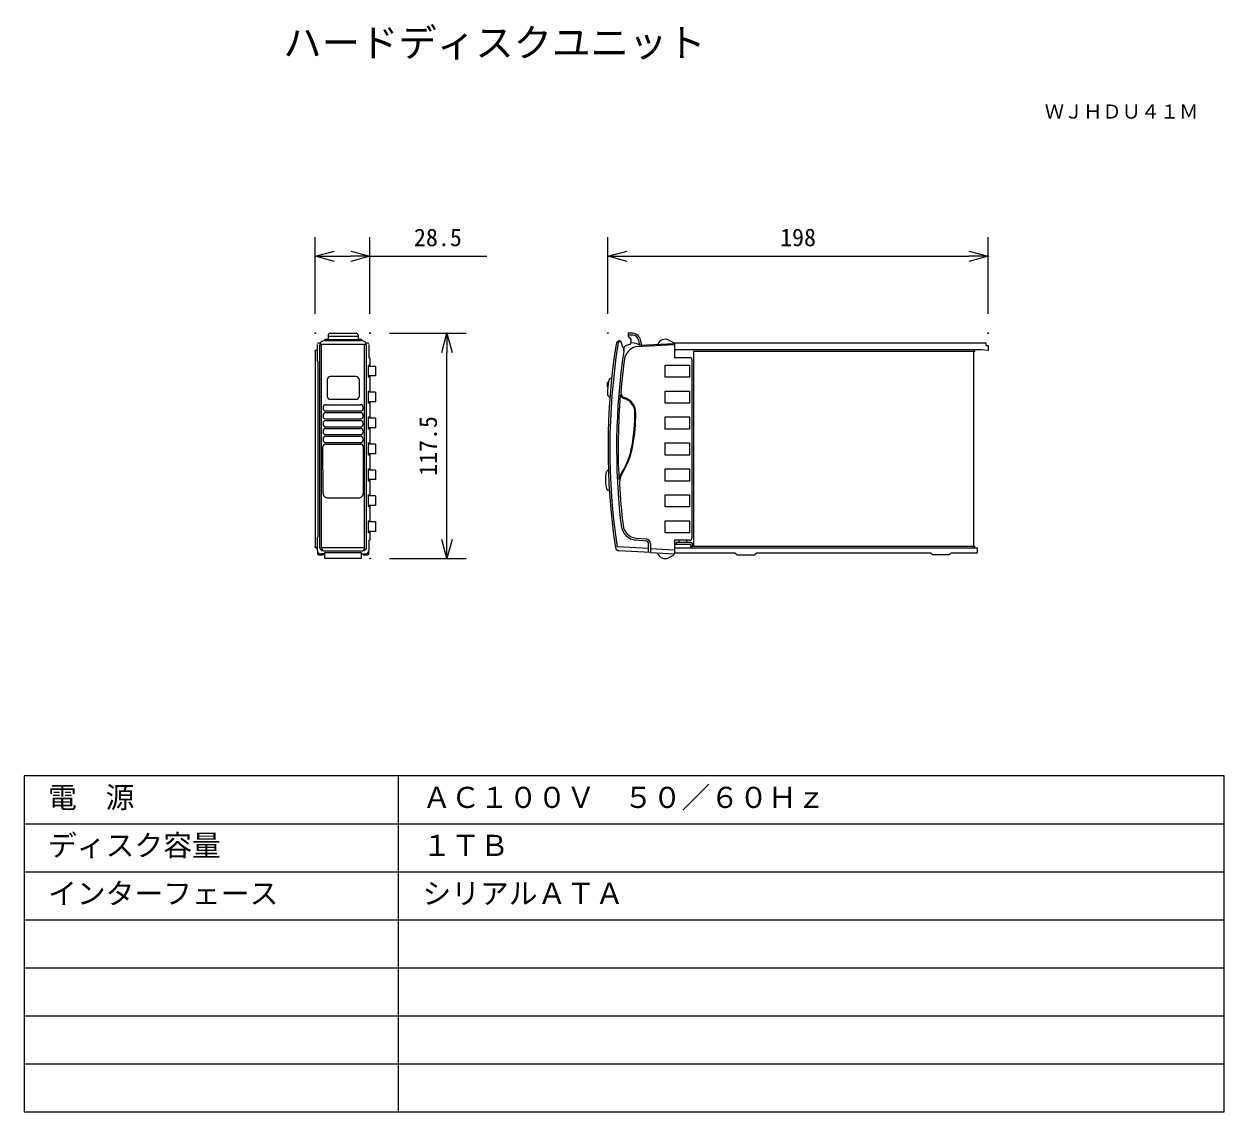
# Model space of a CAD drawing. Units: millimetres, scale not verified. Extents: x -63 to 62, y -56 to 57.
import ezdxf
from ezdxf.enums import TextEntityAlignment as Align

# ---------------------------------------------------------------- set-up
doc = ezdxf.new("R2010")
doc.units = ezdxf.units.MM
doc.header["$LTSCALE"] = 0.125
doc.header["$PDMODE"] = 32
doc.header["$PDSIZE"] = 0.0625
for name, color, linetype, lineweight in [('0-0_0', 7, 'Continuous', 18), ('0-2_WAKU', 1, 'Continuous', 18), ('0-4_GAIKEI', 1, 'Continuous', 18), ('0-5_SUNPO', 7, 'Continuous', 18)]:
    doc.layers.add(name, color=color, linetype=linetype, lineweight=lineweight)
for name, color, linetype in [('0-1_DEFPOINTS', 7, 'Continuous'), ('0-3_MOJI1', 7, 'Continuous'), ('0-6_TOUROKU', 7, 'Continuous')]:
    doc.layers.add(name, color=color, linetype=linetype)
doc.styles.add('ＭＳ ゴシック', font='')
doc.styles.get('ＭＳ ゴシック').set_extended_font_data('MS Gothic')

# ---------------------------------------------------------------- blocks, each defined once
blk = doc.blocks.new('_OPEN30')
at = {"layer": '0-0_0'}
blk.add_line((0, 0), (-1, 0), dxfattribs=at)
blk.add_lwpolyline([(-1, 0.26795), (0, 0), (-1, -0.26795)], dxfattribs=at)
blk = doc.blocks.new('D6')
at = {"layer": '0-1_DEFPOINTS'}
for p in [(44.1867, 31.1691), (4.5867, 23.179), (44.1867, 23.179)]:
    blk.add_point(p, dxfattribs=at)
at = {"layer": '0-5_SUNPO'}
for p, q in [((4.5867, 25.179), (4.5867, 33.1691)), ((44.1867, 25.179), (44.1867, 33.1691)), ((6.5867, 31.1691), (42.1867, 31.1691))]:
    blk.add_line(p, q, dxfattribs=at)
at = {"layer": '0-5_SUNPO', "xscale": 2, "yscale": 2, "rotation": 180}
blk.add_blockref('_OPEN30', (4.5867, 31.1691), dxfattribs=at)
at = {"layer": '0-5_SUNPO', "xscale": 2, "yscale": 2}
blk.add_blockref('_OPEN30', (44.1867, 31.1691), dxfattribs=at)
at = {"layer": '0-5_SUNPO', "style": 'ＭＳ ゴシック'}
blk.add_text('198', height=1.833, dxfattribs=at).set_placement((22.5117, 31.6691), align=Align.BOTTOM_LEFT)
blk = doc.blocks.new('D5')
at = {"layer": '0-1_DEFPOINTS'}
for p in [(-20.1851, 23.1491), (-12.1851, 23.1491), (-20.1851, -0.3109)]:
    blk.add_point(p, dxfattribs=at)
at = {"layer": '0-5_SUNPO'}
for p, q in [((-18.1851, 23.1491), (-10.1851, 23.1491)), ((-12.1851, 1.6891), (-12.1851, 21.1491)), ((-18.1851, -0.3109), (-10.1851, -0.3109))]:
    blk.add_line(p, q, dxfattribs=at)
at = {"layer": '0-5_SUNPO', "xscale": 2, "yscale": 2}
for p, rotation in [((-12.1851, 23.1491), 90), ((-12.1851, -0.3109), 270)]:
    blk.add_blockref('_OPEN30', p, dxfattribs=dict(at, rotation=rotation))
at = {"layer": '0-5_SUNPO', "style": 'ＭＳ ゴシック'}
blk.add_text('117.5', height=1.833, rotation=90, dxfattribs=at).set_placement((-12.6851, 8.2941), align=Align.BOTTOM_LEFT)
blk = doc.blocks.new('D4')
at = {"layer": '0-1_DEFPOINTS'}
for p in [(-20.2088, 31.1691), (-25.9031, 23.179), (-20.2088, 23.179)]:
    blk.add_point(p, dxfattribs=at)
at = {"layer": '0-5_SUNPO'}
for p, q in [((-25.9031, 25.179), (-25.9031, 33.1691)), ((-20.2088, 25.179), (-20.2088, 33.1691)), ((-23.9031, 31.1691), (-22.2088, 31.1691)), ((-20.2088, 31.1691), (-8.0421, 31.1691))]:
    blk.add_line(p, q, dxfattribs=at)
at = {"layer": '0-5_SUNPO', "xscale": 2, "yscale": 2, "rotation": 180}
blk.add_blockref('_OPEN30', (-25.9031, 31.1691), dxfattribs=at)
at = {"layer": '0-5_SUNPO', "xscale": 2, "yscale": 2}
blk.add_blockref('_OPEN30', (-20.2088, 31.1691), dxfattribs=at)
at = {"layer": '0-5_SUNPO', "style": 'ＭＳ ゴシック'}
blk.add_text('28.5', height=1.833, dxfattribs=at).set_placement((-15.6255, 31.6691), align=Align.BOTTOM_LEFT)

msp = doc.modelspace()

# ---------------------------------------------------------------- linework, layer by layer
at = {"layer": '0-2_WAKU', "color": 4}
for p, q in [((-62.5003, -21.476), (-62.5003, -56.476)), ((62.4997, -21.476), (-62.5003, -21.476)), ((-23.5003, -56.476), (-23.5003, -21.476)), ((62.4997, -56.476), (62.4997, -21.476)), ((-62.5003, -56.476), (62.4997, -56.476))]:
    msp.add_line(p, q, dxfattribs=at)
at = {"layer": '0-2_WAKU'}
for p, q in [((-62.5003, -26.476), (62.4997, -26.476)), ((-62.5003, -31.476), (62.4997, -31.476)), ((-62.5003, -36.476), (62.4997, -36.476)), ((-62.5003, -41.476), (62.4997, -41.476)), ((-62.5003, -46.476), (62.4997, -46.476)), ((-62.5003, -51.476), (62.4997, -51.476))]:
    msp.add_line(p, q, dxfattribs=at)
at = {"layer": '0-4_GAIKEI', "color": 7}
for p, q in [((-27.2016, 23.8069), (-31.3127, 23.8069)), ((-31.1572, 23.9869), (-30.8172, 23.9869)), ((-31.1572, 23.9868), (-31.1572, 23.8069)), ((-30.8172, 24.4069), (-30.8172, 23.8069)), ((-30.6172, 24.6069), (-27.8972, 24.6069)), ((-27.6972, 24.4069), (-27.6972, 23.8069)), ((-27.6972, 23.9869), (-27.3572, 23.9869)), ((-27.3572, 23.9868), (-27.3572, 23.8069)), ((-0.3673, 23.8069), (-0.4321, 23.8069)), ((-0.3673, 23.8069), (-0.1479, 23.204)), ((0.9327, 24.6069), (0.4327, 24.6069)), ((0.4327, 24.6069), (0.4327, 24.3069)), ((0.9196, 24.4069), (0.4327, 24.4069)), ((0.4327, 24.3069), (0.7186, 23.9661)), ((0.7327, 23.6358), (0.7327, 23.9276)), ((1.662, 23.3577), (1.499, 23.9629)), ((1.8662, 23.3684), (1.6921, 24.0149)), ((5.1865, 23.6135), (4.6416, 23.8968)), ((-32.1572, 22.7318), (-32.1572, 22.8319)), ((-32.1572, 22.7269), (-32.1572, 2.4069)), ((-31.9972, 22.8869), (-31.9572, 22.8869)), ((-31.9572, 23.4471), (-31.9572, 21.7469)), ((-31.657, 23.5869), (-31.8372, 23.5869)), ((-26.6775, 23.5869), (-26.8573, 23.5869)), ((-26.5572, 22.0669), (-26.5572, 23.4471)), ((0.8327, 23.6069), (0.7306, 23.6069)), ((1.6323, 23.3561), (5.2727, 23.5469)), ((1.8029, 23.3651), (1.8628, 23.3812)), ((5.2027, 23.5433), (5.2027, 23.5869)), ((5.2727, 23.6069), (37.6327, 23.6069)), ((5.2727, 23.5506), (5.2727, 23.6069)), ((36.4527, 2.4069), (36.4527, 22.7269)), ((36.5327, 22.7269), (36.4527, 22.7269)), ((36.5327, 22.7269), (36.5327, 22.8869)), ((37.0578, 22.8869), (36.5327, 22.8869)), ((37.9327, 22.8269), (37.2074, 22.8813)), ((37.7327, 23.3319), (37.7327, 23.5069)), ((37.7327, 23.3319), (37.9327, 23.3469)), ((37.9327, 23.3469), (37.9327, 22.8269)), ((-31.9572, 21.7469), (-31.8943, 21.684)), ((-31.8943, 21.684), (-31.8943, 3.4098)), ((-26.4628, 22.0669), (-26.5572, 22.0669)), ((-26.4628, 22.0669), (-26.4628, 21.1669)), ((-25.8972, 21.1669), (-26.6083, 21.1669)), ((-25.8972, 20.1669), (-26.6083, 20.1669)), ((-26.4628, 20.1669), (-26.4628, 18.4669)), ((-25.8972, 21.1669), (-25.8972, 20.1669)), ((-25.8972, 18.4669), (-26.6083, 18.4669)), ((-25.8972, 18.4669), (-25.8972, 17.4669)), ((-25.8972, 17.4669), (-26.6083, 17.4669)), ((-26.4628, 17.4669), (-26.4628, 15.7669)), ((-25.8972, 15.7669), (-26.6083, 15.7669)), ((-25.8972, 15.7669), (-25.8972, 14.7669)), ((-25.8972, 14.7669), (-26.6083, 14.7669)), ((-26.4628, 14.7669), (-26.4628, 13.0669)), ((-25.8972, 13.0669), (-26.6083, 13.0669)), ((-25.8972, 13.0669), (-25.8972, 12.0669)), ((-25.8972, 12.0669), (-26.6083, 12.0669)), ((-26.4628, 12.0669), (-26.4628, 10.3669)), ((-26.6083, 10.492), (-26.4628, 10.492)), ((-25.8972, 10.3669), (-26.6083, 10.3669)), ((-25.8972, 10.3669), (-25.8972, 9.3669)), ((-25.8972, 9.3669), (-26.6083, 9.3669)), ((-26.4628, 9.2219), (-26.6083, 9.2219)), ((-26.4628, 9.3669), (-26.4628, 7.6669)), ((-25.8972, 7.6669), (-26.6083, 7.6669)), ((-25.8972, 7.6669), (-25.8972, 6.6669)), ((-25.8972, 6.6669), (-26.6083, 6.6669)), ((-26.4628, 6.6669), (-26.4628, 4.9669)), ((-25.8972, 4.9669), (-26.6083, 4.9669)), ((-25.8972, 3.9669), (-26.6083, 3.9669)), ((-26.4628, 3.9669), (-26.4628, 3.0669)), ((-25.8972, 4.9669), (-25.8972, 3.9669)), ((-31.9572, 3.3469), (-31.8943, 3.4098)), ((-31.9572, 3.3469), (-31.9572, 2.0301)), ((-26.5572, 2.0301), (-26.5572, 3.0669)), ((-26.4628, 3.0669), (-26.5572, 3.0669)), ((-32.1572, 2.3019), (-32.1572, 2.4021)), ((-32.1176, 2.3019), (-32.1572, 2.3019)), ((-31.9972, 2.2469), (-31.9572, 2.2469)), ((-31.9372, 1.9111), (-31.9372, 1.6469)), ((-31.8372, 1.5469), (-31.3372, 1.5469)), ((-31.1572, 1.6507), (-31.5777, 1.6507)), ((-31.3372, 1.6507), (-31.3372, 1.5469)), ((-31.1572, 1.147), (-31.1572, 1.7924)), ((-31.1572, 1.7924), (-27.3572, 1.7924)), ((-27.3572, 1.147), (-27.3572, 1.7924)), ((-27.3572, 1.6507), (-26.9366, 1.6507)), ((-27.1772, 1.6507), (-27.1772, 1.5469)), ((-27.1772, 1.5469), (-26.6772, 1.5469)), ((-26.5772, 1.6469), (-26.5772, 1.911)), ((2.7674, 1.782), (-0.5214, 1.9543)), ((2.7674, 1.782), (5.2727, 1.6507)), ((5.1865, 1.5203), (4.6416, 1.2371)), ((5.2027, 1.6543), (5.2027, 1.5469)), ((11.5327, 1.7069), (5.2727, 1.7069)), ((11.7053, 1.5688), (11.5327, 1.7069)), ((11.7678, 1.5469), (13.5976, 1.5469)), ((13.8327, 1.7069), (13.6601, 1.5688)), ((31.9127, 1.7069), (13.8327, 1.7069)), ((32.0889, 1.6012), (31.9127, 1.7069)), ((32.1404, 1.5869), (33.885, 1.5869)), ((34.1127, 1.7069), (33.9364, 1.6012)), ((36.7327, 1.7069), (34.1127, 1.7069)), ((36.5327, 2.2469), (36.5327, 2.4069)), ((36.8327, 1.8069), (36.8327, 2.2469)), ((-27.3572, 1.1469), (-31.1572, 1.1469))]:
    msp.add_line(p, q, dxfattribs=at)
at = {"layer": '0-4_GAIKEI'}
for p, q in [((-30.8172, 24.3069), (-27.6972, 24.3069)), ((-30.8172, 23.9661), (-27.6972, 23.9661)), ((-31.6874, 2.2848), (-31.6987, 23.4069)), ((-31.6912, 23.4687), (-26.8231, 23.4687)), ((-31.4953, 2.2946), (-31.4968, 23.4687)), ((-27.019, 2.2946), (-27.0175, 23.4687)), ((-26.8269, 2.2848), (-26.8156, 23.4069)), ((-0.0326, 23.1405), (-0.0336, 22.75)), ((-0.0326, 22.7646), (-0.0326, 23.1405)), ((1.2943, 23.2386), (5.2727, 23.4471)), ((5.2727, 23.5469), (5.2727, 22.0669)), ((36.5327, 22.8869), (5.2727, 22.8869)), ((36.4527, 22.7269), (7.2327, 22.7269)), ((7.2327, 22.7269), (7.2327, 2.4069)), ((-26.6083, 21.292), (-26.4628, 21.292)), ((-26.6083, 20.0219), (-26.6083, 21.292)), ((4.2978, 21.292), (6.8079, 21.292)), ((4.2978, 20.0219), (4.2978, 21.292)), ((6.8727, 22.0669), (5.2727, 22.0669)), ((6.8079, 21.292), (6.8079, 20.0219)), ((7.0727, 21.8669), (7.0727, 3.2669)), ((-27.9122, 20.1064), (-30.6022, 20.1064)), ((-26.4628, 20.0219), (-26.6083, 20.0219)), ((6.8079, 20.0219), (4.2978, 20.0219)), ((-30.9272, 19.7814), (-30.9272, 18.0322)), ((-27.5872, 19.7814), (-27.5872, 18.0322)), ((-1.7273, 19.5069), (-1.6328, 19.5069)), ((-1.7273, 19.0069), (-1.7273, 19.5069)), ((-1.7273, 19.0069), (-1.6799, 19.0069)), ((-27.9122, 17.7072), (-30.6022, 17.7072)), ((-26.6083, 18.592), (-26.4628, 18.592)), ((-26.6083, 17.3219), (-26.6083, 18.592)), ((4.2978, 18.592), (6.8079, 18.592)), ((4.2978, 17.3219), (4.2978, 18.592)), ((6.8079, 18.592), (6.8079, 17.3219)), ((-31.3455, 16.8752), (-31.3455, 16.7726)), ((-31.0955, 16.5226), (-27.4188, 16.5226)), ((-31.055, 17.1655), (-27.4594, 17.1655)), ((-31.055, 16.3437), (-27.4594, 16.3437)), ((-27.1688, 16.8752), (-27.1688, 16.7726)), ((-26.4628, 17.3219), (-26.6083, 17.3219)), ((6.8079, 17.3219), (4.2978, 17.3219)), ((-31.3455, 16.0535), (-31.3455, 15.9509)), ((-31.3455, 15.2319), (-31.3455, 15.1293)), ((-31.0955, 15.7009), (-27.4188, 15.7009)), ((-31.055, 15.5221), (-27.4594, 15.5221)), ((-27.1688, 16.0535), (-27.1688, 15.9509)), ((-27.1688, 15.2319), (-27.1688, 15.1293)), ((-26.6083, 14.6219), (-26.6083, 15.892)), ((-26.6083, 15.892), (-26.4628, 15.892)), ((4.2978, 15.892), (6.8079, 15.892)), ((4.2978, 14.6219), (4.2978, 15.892)), ((6.8079, 15.892), (6.8079, 14.6219)), ((-31.3455, 14.4104), (-31.3455, 14.3079)), ((-31.0955, 14.8793), (-27.4188, 14.8793)), ((-31.0955, 14.0578), (-27.4188, 14.0578)), ((-31.055, 14.7007), (-27.4594, 14.7007)), ((-31.055, 13.8794), (-27.4594, 13.8794)), ((-27.1688, 14.4104), (-27.1688, 14.3079)), ((-26.4628, 14.6219), (-26.6083, 14.6219)), ((6.8079, 14.6219), (4.2978, 14.6219)), ((-31.3537, 7.9402), (-31.355, 12.777)), ((-31.3455, 13.5892), (-31.3455, 13.4866)), ((-31.0955, 13.2366), (-27.4188, 13.2366)), ((-31.0545, 13.0772), (-27.4598, 13.0772)), ((-27.1688, 13.5892), (-27.1688, 13.4866)), ((-27.1594, 12.777), (-27.1607, 7.9402)), ((-26.6083, 11.9219), (-26.6083, 13.192)), ((-26.6083, 13.192), (-26.4628, 13.192)), ((4.2978, 13.192), (6.8079, 13.192)), ((4.2978, 11.9219), (4.2978, 13.192)), ((6.8079, 13.192), (6.8079, 11.9219)), ((-26.4628, 11.9219), (-26.6083, 11.9219)), ((6.8079, 11.9219), (4.2978, 11.9219)), ((-26.6083, 9.2219), (-26.6083, 10.492)), ((-1.6267, 10.4128), (-1.7991, 10.2404)), ((4.2978, 10.492), (6.8079, 10.492)), ((4.2978, 9.2219), (4.2978, 10.492)), ((6.8079, 10.492), (6.8079, 9.2219)), ((6.8079, 9.2219), (4.2978, 9.2219)), ((-26.6083, 6.5219), (-26.6083, 7.792)), ((-26.6083, 7.792), (-26.4628, 7.792)), ((-1.6236, 8.2559), (-1.5257, 8.2525)), ((4.2978, 7.792), (6.8079, 7.792)), ((4.2978, 6.5219), (4.2978, 7.792)), ((6.8079, 7.792), (6.8079, 6.5219)), ((-30.8696, 7.4604), (-27.6447, 7.4604)), ((-26.4628, 6.5219), (-26.6083, 6.5219)), ((6.8079, 6.5219), (4.2978, 6.5219)), ((-26.6083, 3.8219), (-26.6083, 5.092)), ((-26.6083, 5.092), (-26.4628, 5.092)), ((4.2978, 5.092), (6.8079, 5.092)), ((4.2978, 3.8219), (4.2978, 5.092)), ((6.8079, 5.092), (6.8079, 3.8219)), ((-26.4628, 3.8219), (-26.6083, 3.8219)), ((6.8079, 3.8219), (4.2978, 3.8219)), ((2.2936, 2.9792), (1.2416, 3.0713)), ((1.258, 3.2906), (2.311, 3.1985)), ((2.5674, 1.7924), (2.5674, 2.6804)), ((2.7674, 2.7004), (2.7674, 1.782)), ((6.8727, 3.0669), (5.2727, 3.0669)), ((5.2727, 3.0669), (5.2727, 1.6507)), ((5.2727, 2.6469), (6.9727, 2.6469)), ((6.9727, 2.8069), (5.4327, 2.8069)), ((5.4327, 2.8069), (5.4327, 2.6469)), ((5.7327, 2.8069), (5.7327, 3.0469)), ((6.5327, 2.8069), (6.5327, 3.0469)), ((6.9727, 2.4069), (6.9727, 2.6469)), ((7.1327, 2.4069), (7.1327, 2.6469)), ((-31.4953, 2.2946), (-27.019, 2.2946)), ((-31.3057, 1.9543), (-27.2086, 1.9543)), ((2.5361, 2.1919), (-0.7147, 2.3639)), ((5.2727, 2.0301), (2.7674, 2.1614)), ((36.8327, 2.2469), (5.2727, 2.2469)), ((36.5327, 2.4069), (7.1327, 2.4069))]:
    msp.add_line(p, q, dxfattribs=at)
at = {"layer": '0-4_GAIKEI', "color": 7}
for centre, radius, start, end in [((-31.2779, 23.3871), 0.4212, 94.73487, 177.30426), ((-30.6172, 24.4069), 0.2, 90, 180), ((-27.8972, 24.4069), 0.2, 0, 90), ((-27.2364, 23.3871), 0.4212, 2.69574, 85.26513), ((-0.4321, 23.4069), 0.4, 90, 171.11487), ((0.6727, 23.9276), 0.06, 0, 40), ((0.9196, 23.8069), 0.8, 15.07205, 90), ((0.9196, 23.8069), 0.6, 15.07205, 90), ((4.2727, 23.1869), 0.8, 62.53529, 160.27132), ((-31.9972, 22.7269), 0.16, 90, 180), ((-31.8372, 23.4869), 0.1, 90, 167.02977), ((-26.6772, 23.4869), 0.1, 12.69134, 90), ((68.3327, 12.6569), 70, 171.11487, 188.513), ((-0.0539, 23.2382), 0.1, 200, 310.68528), ((0.8327, 22.2069), 1.26, 101.85757, 130.68528), ((0.5327, 23.6358), 0.2, 281.85757, 0), ((0.8327, 22.2069), 1.4, 55.17162, 90), ((5.1727, 23.5869), 0.03, 0, 62.53529), ((37.0578, 20.8869), 2, 85.71085, 90), ((37.6327, 23.5069), 0.1, 0, 90), ((-31.9972, 2.4069), 0.16, 180, 270), ((-31.5779, 2.0299), 0.3793, 179.96857, 270.03143), ((-31.8372, 1.6469), 0.1, 180, 270), ((-26.9364, 2.0299), 0.3793, 269.96857, 0.03143), ((-26.6772, 1.6469), 0.1, 270, 0), ((-0.5005, 2.3538), 0.4, 188.513, 267), ((4.2727, 1.9469), 0.8, 194.81302, 297.46471), ((5.1727, 1.5469), 0.03, 297.46471, 0), ((11.7678, 1.6469), 0.1, 231.34019, 270), ((13.5976, 1.6469), 0.1, 270, 308.65981), ((32.1404, 1.6869), 0.1, 239.03624, 270), ((33.885, 1.6869), 0.1, 270, 300.96376), ((36.7327, 1.8069), 0.1, 270, 0)]:
    msp.add_arc(centre, radius, start, end, dxfattribs=at)
at = {"layer": '0-4_GAIKEI'}
for centre, radius, start, end in [((-0.4089, 23.6257), 0.1827, 97.28714, 157.32518), ((68.3327, 12.6569), 69.8096, 171.14571, 188.513), ((68.5275, 12.6569), 69.3, 171.62547, 186.7044), ((0.0125, 23.406), 0.6575, 153.81125, 180.33045), ((1.7916, 21.4571), 1.8496, 105.5972, 157.03967), ((68.3274, 12.6569), 68.8999, 172.05655, 175.19355), ((6.8727, 21.8669), 0.2, 0, 90), ((-30.6022, 19.7814), 0.325, 90, 180), ((-27.9122, 19.7814), 0.325, 0, 90), ((68.3327, 12.6569), 70.3, 174.33721, 175.32762), ((-1.2262, 19.5542), 0.4, 97.25002, 174.33721), ((-30.6022, 18.0322), 0.325, 180, 270), ((-27.9122, 18.0322), 0.325, 270, 0), ((-1.335, 18.3508), 0.4, 175.32762, 252.27082), ((67.3601, 12.638), 67.9699, 175.33419, 182.74885), ((0.168, 18.3882), 0.5952, 201.81695, 255.08366), ((0.168, 18.3882), 0.5, 175.19425, 255.08366), ((-0.3726, 16.3588), 1.5049, 37.54304, 75.08319), ((-0.3726, 16.3588), 1.6001, 37.54304, 75.08319), ((-31.0552, 16.8751), 0.2904, 89.96059, 179.97889), ((-31.0552, 16.0534), 0.2904, 89.96059, 179.97889), ((-31.0956, 16.7725), 0.2499, 179.97901, 270.0226), ((-27.4592, 16.8751), 0.2904, 0.02111, 90.03941), ((-27.4592, 16.0534), 0.2904, 0.02111, 90.03941), ((-27.4187, 16.7725), 0.2499, 269.9774, 0.02099), ((-0.3727, 16.3588), 1.505, 0.00245, 37.54003), ((-18.8739, 16.359), 20.0062, 350.14227, 359.99966), ((-0.3727, 16.3588), 1.6002, 0.00245, 37.54003), ((-18.8739, 16.359), 20.1014, 350.14227, 359.99966), ((-31.0552, 15.2318), 0.2904, 89.96059, 179.97889), ((-31.0956, 15.9508), 0.2499, 179.97901, 270.0226), ((-31.0956, 15.1292), 0.2499, 179.97901, 270.0226), ((-27.4592, 15.2318), 0.2904, 0.02111, 90.03941), ((-27.4187, 15.9508), 0.2499, 269.9774, 0.02099), ((-27.4187, 15.1292), 0.2499, 269.9774, 0.02099), ((-31.0552, 14.4103), 0.2904, 89.96059, 179.97889), ((-31.0552, 13.5891), 0.2904, 89.96059, 179.97889), ((-31.0956, 14.3078), 0.2499, 179.97901, 270.0226), ((-27.4592, 14.4103), 0.2904, 0.02111, 90.03941), ((-27.4592, 13.5891), 0.2904, 0.02111, 90.03941), ((-27.4187, 14.3078), 0.2499, 269.9774, 0.02099), ((-31.0548, 12.777), 0.3002, 89.94882, 179.98954), ((-31.0956, 13.4865), 0.2499, 179.97901, 270.0226), ((-27.4596, 12.777), 0.3002, 0.01046, 90.05118), ((-27.4187, 13.4865), 0.2499, 269.9774, 0.02099), ((-7.0498, 14.3044), 8.0048, 327.96317, 350.14188), ((-7.0498, 14.3044), 8.1, 327.96317, 350.14188), ((2.0718, 9.3701), 4, 168.94051, 193.92243), ((-1.6577, 10.099), 0.2, 135, 168.94051), ((1.4274, 8.9998), 1.9952, 147.96337, 169.06277), ((1.4274, 8.9998), 1.9, 147.96337, 183.12875), ((68.3275, 12.6569), 68.9, 183.12901, 186.7072), ((-30.8721, 7.942), 0.4816, 180.2091, 270.29137), ((-27.6423, 7.942), 0.4816, 269.70863, 359.7909), ((-1.6166, 8.4557), 0.2, 193.92243, 268), ((1.3897, 4.7648), 1.7, 186.70471, 264.9997), ((1.3887, 4.7849), 1.5, 186.7075, 264.9997), ((2.2674, 2.6804), 0.3, 0.00084, 84.99916), ((2.2674, 2.7004), 0.5, 0.00083, 84.99917), ((6.8727, 3.2669), 0.2, 270, 0), ((6.9727, 2.6469), 0.16, 0, 90), ((-31.2881, 2.3603), 0.4064, 190.70295, 267.51717), ((-31.1154, 2.2793), 0.3766, 177.67877, 239.6467), ((-27.3989, 2.2793), 0.3766, 300.3533, 2.32123), ((-27.2262, 2.3603), 0.4064, 272.48283, 349.29705), ((7.1327, 2.4069), 0.16, 180, 270)]:
    msp.add_arc(centre, radius, start, end, dxfattribs=at)

# ---------------------------------------------------------------- block references
at = {"layer": '0-5_SUNPO'}
for name in ['D4', 'D6', 'D5']:
    msp.add_blockref(name, (-6.254, 1.4578), dxfattribs=at)

# ---------------------------------------------------------------- texts
at = {"layer": '0-3_MOJI1', "style": 'ＭＳ ゴシック'}
for s, height, p in [('ハードディスクユニット', 2.933, (-35.5003, 52.524)), ('電\u3000源', 2.199, (-60.0003, -25.476)), ('ＡＣ１００Ｖ\u3000５０／６０Ｈｚ', 2.199, (-21.0003, -25.476)), ('ディスク容量', 2.199, (-60.0003, -30.476)), ('１ＴＢ', 2.199, (-21.0003, -30.476)), ('インターフェース', 2.199, (-60.0003, -35.476)), ('シリアルＡＴＡ', 2.199, (-21.0003, -35.476))]:
    msp.add_text(s, height=height, dxfattribs=at).set_placement(p, align=Align.BOTTOM_LEFT)
at = {"layer": '0-6_TOUROKU', "style": 'ＭＳ ゴシック'}
msp.add_text('ＷＪＨＤＵ４１Ｍ', height=1.466, dxfattribs=at).set_placement((43.833, 46.524), align=Align.BOTTOM_LEFT)

doc.saveas('drawing.dxf')
